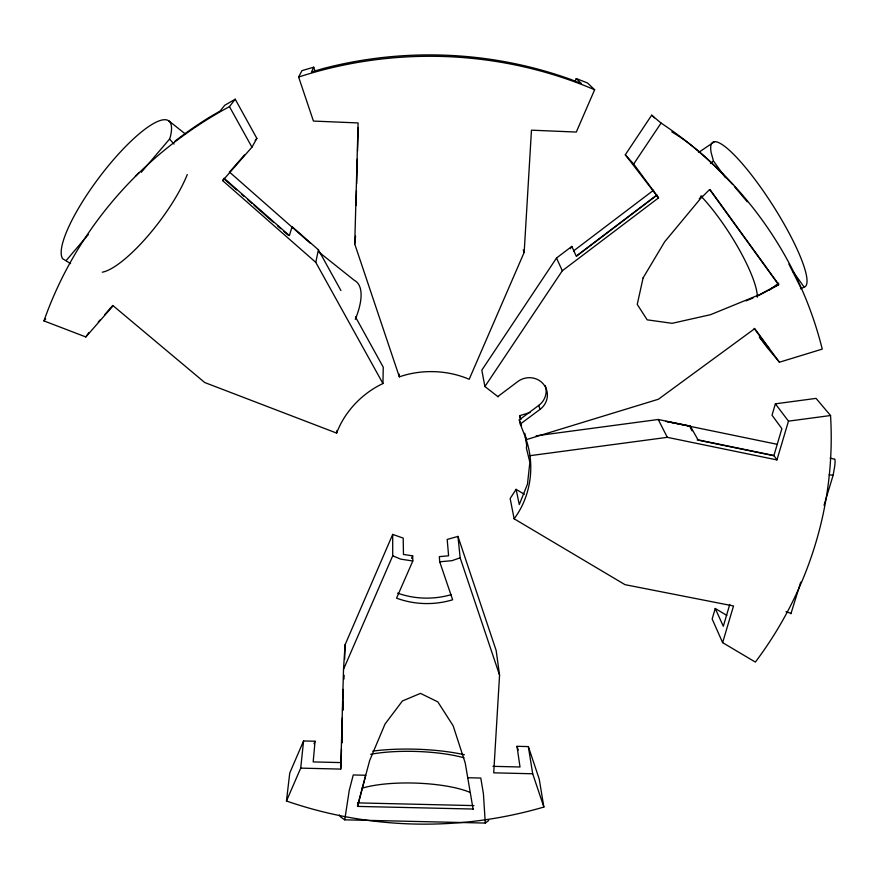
<?xml version="1.0" encoding="UTF-8"?>
<svg xmlns="http://www.w3.org/2000/svg" width="879" height="879" viewBox="0 0 879 879"><rect width="100%" height="100%" fill="white"/><g stroke="black" fill="none" stroke-linecap="round" stroke-linejoin="round"><path stroke-width="1.32" d="M45.653 318.835L43.95 320.901L85.823 336.954L113.138 305.749L204.73 382.53L336.646 433.094C344.656 411.603 362.225 393.232 382.947 383.541L383.255 367.224L355.468 316.901M575.185 81.044L576.25 78.561L587.502 82.967L594.633 89.757L576.305 132.059L531.465 130.18L524.17 252.383L469.188 379.288C447.543 369.96 421.601 369.114 399.352 376.849L354.731 243.999L358.094 122.939L313.429 121.071L298.629 77.033L301.958 70.639L313.726 67.2L315.012 71.078M356.445 190.545L356.028 205.532L356.445 202.027M356.643 183.733L357.324 159.198M357.555 151.012L358.192 127.84M286.466 801L300.706 768.125L340.722 769.092L343.513 669.337L345.062 644.79L392.693 534.41L403.197 538.091L403.472 554.44L412.647 555.847L412.811 560.989L396.55 598.159A83.274 77.978 -3.5 0 0 452.641 599.786L439.709 561.802L439.335 556.649L448.598 555.803L447.191 539.442L457.959 536.41L496.163 650.504L499.558 675.127L493.712 772.828L532.696 773.773L543.87 807.043A404.142 383.848 -3.7 0 1 286.466 801L289.751 772.982L303.574 740.953L315.067 741.239L313.177 761.917L341.107 762.598L341.481 749.007M341.678 742.206L342.36 717.747M342.557 710.946L343.282 689.422M342.107 742.876L342.37 733.284M343.03 709.99L343.26 701.761M344.656 659.393L345.062 644.79M340.722 769.092L341.107 762.598M343.92 679.126L344.161 675.27M336.646 433.094L336.91 430.545M300.706 768.125L303.574 740.953M354.731 243.999L355.588 236.033M488.724 820.514L485.296 823.063L344.744 819.832L349.227 790.507L353.248 774.959L365.741 775.267L357.621 806.406L473.341 809.043M824.041 505.238L833.127 475.253L834.556 467.188A80.407 5.274 -74.3 0 0 834.006 459.113L830.117 458.069M315.781 262.36L318.407 249.823L292.103 226.65L289.378 235.605L224.09 178.25L222.673 180.624L315.781 262.36L382.947 383.541M310.474 243.384L229.331 171.932M726.823 615.421L715.242 608.488L712.155 619.003L722.626 642.637L755.358 662.085A404.142 383.848 -3.7 0 0 830.545 415.525L816.053 398.385L775.377 403.824L772.026 415.207L781.881 428.644L773.927 455.498L776.948 459.915L788.474 421.151L775.377 403.824M729.779 604.411L723.307 626.244L715.242 608.488M722.626 642.637L733.525 605.972L625.002 584.656L514.127 518.786L510.15 498.514L516.105 489.35L524.323 494.262M790.913 613.762L800.714 582.14M141.288 172.284L169.548 139.069L170.35 136.783A87.164 21.568 -53 0 0 115.786 157.077A87.164 21.568 -53 0 0 62.684 258.745L70.595 263.612M343.513 669.337L392.715 555.792L392.693 534.41M313.979 743.744L315.067 741.239M411.57 558.308L412.647 555.847M313.726 67.2L311.518 71.957L323.472 68.463A400.934 381.123 -3.7 0 1 569.933 79.121L581.371 83.604L576.25 78.561M222.673 180.624L251.943 147.189L256.866 138.41L235.22 99.217L224.738 105.282L220.069 111.084L209.455 117.226A400.934 381.123 -3.7 0 0 174.734 141.365M657.107 195.072L576.305 256.316L571.833 246.406L556.517 258.03L481.813 370.18L484.911 386.529L498.173 396.836M484.911 386.529L562.307 270.765L658.558 197.863L625.299 154.781L651.68 115.182L661.074 123.071A406.735 386.32 -3.6 0 1 822.239 349.106L779.42 362.214L766.499 346.7L759.313 336.932L768.971 348.502L754.16 328.361M658.558 197.863L633.671 164.032L661.074 123.071M570.295 248.669L571.833 246.406M85.823 336.954L88.812 332.68M514.127 518.786C531.345 495.822 535.421 464.167 525.334 437.259L526.686 445.257L526.389 448.048L529.861 462.31L527.477 484.12L519.291 504.568L516.105 489.35M43.95 320.901A404.142 383.848 -3.7 0 1 229.452 106.623L235.22 99.217M66.2 260.525L88.285 234.572M255.185 140.332L256.866 138.41M98.261 322.011L100.074 319.956M104.59 314.792L112.721 305.496M230.298 171.163L244.483 154.957M699.234 198.742L701.991 196.006M710.408 163.593L713.418 160.901L711.1 152.408A85.713 16.712 57.5 0 1 763.181 190.853A85.713 16.712 57.5 0 1 804.812 286.884L800.428 288.817M573.547 250.933L653.624 190.172M576.657 255.789L656.36 195.391M497.833 396.572L517.852 381.508A18.514 17.701 -16.2 0 1 543.716 384.453A18.514 17.701 -16.2 0 1 539.992 409.416L520.291 424.052L526.334 439.643L658.393 399.242L754.731 328.647L779.42 362.214M520.291 424.052L519.28 419.876L538.816 405.351A18.371 17.58 -16.4 0 0 545.277 385.639M768.872 290.367L778.75 283.159M698.695 152.375L714.495 141.717M757.874 295.882L778.849 284.708M746.018 300.882L753.149 297.97M457.959 536.41L460.156 557.824L452.004 560.67L439.709 561.802M520.478 419.382L519.577 415.701L530.048 412.493M536.19 435.808L658.228 419.492L690.312 426.139L698.036 439.852L773.927 455.498M690.312 426.139L667.161 421.623M529.883 455.696L667.304 437.335L776.948 459.915M788.474 421.151L830.545 415.525M697.201 439.961L698.036 439.852M357.522 802.879L473.968 805.614M492.965 766.323L520.016 766.993L516.984 746.304L528.345 746.59L539.212 779.025L543.87 807.043M467.804 777.739L480.791 778.047L483.406 793.704L485.296 823.063M829.106 474.803L833.127 475.253M412.811 560.989L400.615 559.121L392.715 555.792M698.53 440.236L774.366 455.871M777.256 444.324L665.842 421.349M786.024 611.74L791.232 613.432M357.412 806.329L369.641 760.599L385.024 724.032L402.417 700.97L420.492 693.377L437.841 701.892L453.135 725.768L465.222 762.95L473.089 809.13M671.798 131.872C694.904 145.507 714.319 165.131 732.756 184.557M344.744 819.832L340.843 817.107A75.803 19.931 1.8 0 1 339.338 814.987M168.724 120.775L185.557 134.146M319.132 252.273L354.38 280.368A72.452 27.612 -52.8 0 1 355.314 319.363M224.211 179.008L236.561 189.864M241.714 194.38L243.769 196.182M247.878 199.797L251.998 203.423M254.053 205.225L273.611 222.398M277.72 226.013L280.808 228.727M283.895 231.441L288.015 235.056M651.68 115.182L654.47 117.808M625.299 154.781L633.671 164.032M169.548 139.069L174.064 144.068M747.249 201.796L734.437 186.568M710.166 189.809L778.047 283.598M713.418 160.901L725.439 177.613M792.737 271.226L803.955 286.829M788.902 264.129L801.176 288.4M690.147 427.381L692.07 430.82M229.452 106.623L251.943 147.189M292.103 226.65L292.773 227.87M318.407 249.823L340.909 290.553M658.228 419.492L667.304 437.335M556.517 258.03L562.307 270.765M519.577 415.701L520.972 419.316M519.28 419.876L521.533 425.7M523.269 249.944L524.17 252.383M516.984 746.304L518.258 750.106M460.156 557.824L499.558 675.127M538.816 405.351L539.992 409.416M524.752 433.248L526.334 439.643M528.345 746.59L532.696 773.773M399.319 374.157L399.352 376.849M372.773 751.106A75.913 17.844 1.8 0 1 464.398 754.742M361.632 788.375A65.738 16.723 1.8 0 1 469.694 792.265M370.729 754.292A65.804 15.459 1.8 0 1 463.947 757.808M298.629 77.033A404.142 383.848 -3.7 0 1 594.633 89.757M451.037 594.709A82.626 77.451 -3.5 0 1 397.616 593.149M187.271 174.547A77.132 20.865 -52.8 0 1 102.316 272.193M135.377 176.294A400.934 381.123 -3.7 0 1 139.179 172.493M700.849 195.984A71.715 15.943 57.4 0 1 757.291 297.245M643.109 277.885L637.242 304.398L647.175 319.835L672.138 323.318L710.551 314.682L760.027 294.443L778.486 284.598L709.661 189.512L700.717 198.368L664.634 241.824L643.109 277.885"/></g></svg>
